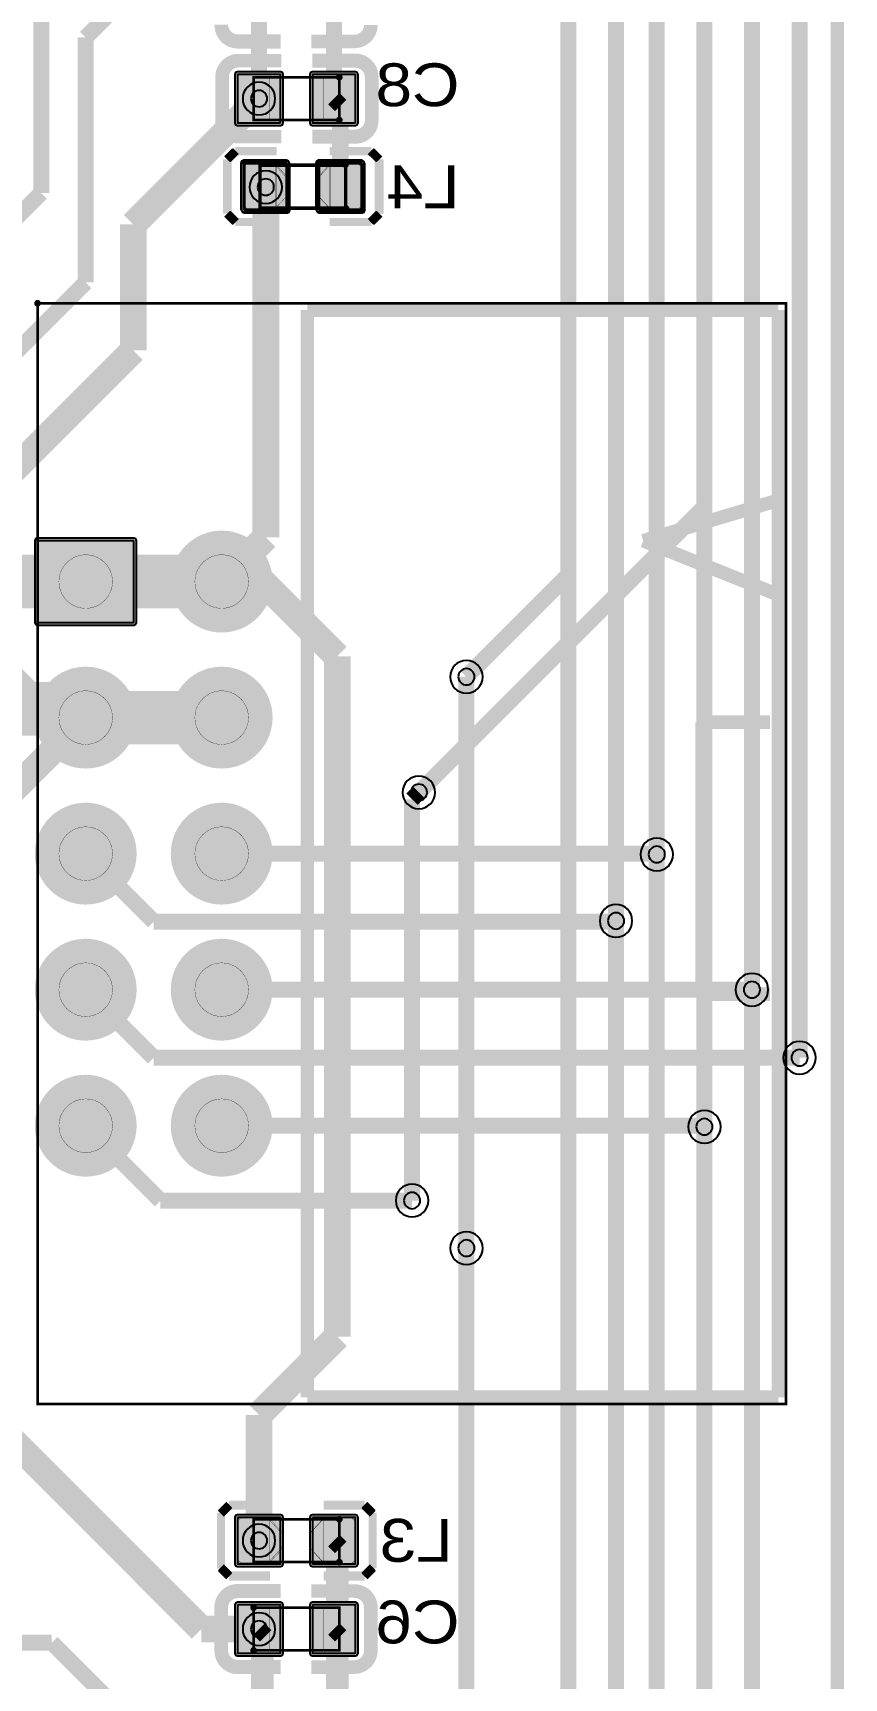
# Model space of a CAD drawing. Header units: millimetres. Extents: x -5.5 to 32.5, y -5.3 to 73.4.
# Drawn here: x 16.92 to 32.07, y 21.18 to 51.9 of the extents above; entities that cross this region are included whole.
import ezdxf
from ezdxf.enums import TextEntityAlignment as Align

# ---------------------------------------------------------------- set-up
doc = ezdxf.new("R2010")
doc.units = ezdxf.units.MM
for name, color, linetype, true_color in [('Board Outline Layer', 7, 'Continuous', 0xff00ff), ('Bottom Layer', 7, 'Continuous', 0x0000ff), ('Bottom Paste Mask Layer', 7, 'Continuous', 0x800000), ('Bottom Silkscreen Layer', 7, 'Continuous', 0x66cc33), ('Bottom Solder Mask Layer', 7, 'Continuous', 0xaa00ff), ('Component Marking Layer', 7, 'Continuous', 0x66ffcc), ('Component Shape Layer', 7, 'Continuous', 0x00cccc), ('Hole Layer', 7, 'Continuous', 0x222222), ('Multi-Layer', 7, 'Continuous', 0xc0c0c0), ('Pin Soldering Layer', 7, 'Continuous', 0xcc9999), ('Top Layer', 7, 'Continuous', 0xff0000), ('Top Paste Mask Layer', 7, 'Continuous', 0x808080), ('Top Silkscreen Layer', 7, 'Continuous', 0xffcc00), ('Top Solder Mask Layer', 7, 'Continuous', 0x800080)]:
    doc.layers.add(name, color=color, linetype=linetype, true_color=true_color)
doc.styles.get("Standard").update_dxf_attribs({"font": 'arial.ttf'})

msp = doc.modelspace()

# ---------------------------------------------------------------- hatches: boundary and pattern name
at = {"layer": 'Bottom Layer'}
for points in [[(21.544, 50.223), (21.544, 51.123), (20.744, 51.123), (20.744, 50.223)], [(22.944, 50.223), (22.944, 51.123), (22.144, 51.123), (22.144, 50.223)], [(20.871, 49.454), (20.871, 48.59), (21.671, 48.59), (21.671, 49.454)], [(22.271, 49.454), (22.271, 48.59), (23.071, 48.59), (23.071, 49.454)], [(18.807, 42.418), (17.007, 42.418), (17.007, 40.894), (18.807, 40.894)], [(19.547, 41.656, 1), (21.347, 41.656, 1)], [(17.007, 39.116, 1), (18.807, 39.116, 1)], [(19.547, 39.116, 1), (21.347, 39.116, 1)], [(17.007, 36.576, 1), (18.807, 36.576, 1)], [(19.547, 36.576, 1), (21.347, 36.576, 1)], [(17.007, 34.036, 1), (18.807, 34.036, 1)], [(19.547, 34.036, 1), (21.347, 34.036, 1)], [(17.007, 31.496, 1), (18.807, 31.496, 1)], [(19.547, 31.496, 1), (21.347, 31.496, 1)], [(20.744, 24.181), (20.744, 23.317), (21.544, 23.317), (21.544, 24.181)], [(22.144, 24.181), (22.144, 23.317), (22.944, 23.317), (22.944, 24.181)], [(20.744, 22.548), (20.744, 21.648), (21.544, 21.648), (21.544, 22.548)], [(22.144, 22.548), (22.144, 21.648), (22.944, 21.648), (22.944, 22.548)]]:
    msp.add_hatch(color=256, dxfattribs=at).paths.add_polyline_path(points)
at = {"layer": 'Bottom Paste Mask Layer'}
for points in [[(21.544, 50.223), (21.544, 51.123), (20.744, 51.123), (20.744, 50.223)], [(22.944, 50.223), (22.944, 51.123), (22.144, 51.123), (22.144, 50.223)], [(21.707, 49.176), (21.707, 48.9), (21.433, 48.606), (20.93, 48.606), (20.866, 48.67), (20.866, 49.406), (20.93, 49.47), (21.433, 49.47)], [(22.223, 49.165), (22.223, 48.889), (22.497, 48.595), (23, 48.595), (23.064, 48.659), (23.064, 49.395), (23, 49.459), (22.497, 49.459)], [(21.58, 23.903), (21.58, 23.627), (21.306, 23.333), (20.803, 23.333), (20.739, 23.397), (20.739, 24.133), (20.803, 24.197), (21.306, 24.197)], [(22.096, 23.892), (22.096, 23.616), (22.37, 23.322), (22.873, 23.322), (22.937, 23.386), (22.937, 24.122), (22.873, 24.186), (22.37, 24.186)], [(20.744, 22.548), (20.744, 21.648), (21.544, 21.648), (21.544, 22.548)], [(22.144, 22.548), (22.144, 21.648), (22.944, 21.648), (22.944, 22.548)]]:
    msp.add_hatch(color=256, dxfattribs=at).paths.add_polyline_path(points)
at = {"layer": 'Bottom Solder Mask Layer'}
for points in [[(21.595, 50.223), (21.595, 51.123), (21.58, 51.159), (21.544, 51.174), (20.744, 51.174), (20.708, 51.159), (20.693, 51.123), (20.693, 50.223), (20.708, 50.187), (20.744, 50.172), (21.544, 50.172), (21.58, 50.187)], [(22.995, 50.223), (22.995, 51.123), (22.98, 51.159), (22.944, 51.174), (22.144, 51.174), (22.108, 51.159), (22.093, 51.123), (22.093, 50.223), (22.108, 50.187), (22.144, 50.172), (22.944, 50.172), (22.98, 50.187)], [(20.82, 49.454), (20.82, 48.59), (20.835, 48.554), (20.871, 48.539), (21.671, 48.539), (21.707, 48.554), (21.722, 48.59), (21.722, 49.454), (21.707, 49.49), (21.671, 49.505), (20.871, 49.505), (20.835, 49.49)], [(22.22, 49.454), (22.22, 48.59), (22.235, 48.554), (22.271, 48.539), (23.071, 48.539), (23.107, 48.554), (23.122, 48.59), (23.122, 49.454), (23.107, 49.49), (23.071, 49.505), (22.271, 49.505), (22.235, 49.49)], [(20.693, 24.181), (20.693, 23.317), (20.708, 23.281), (20.744, 23.266), (21.544, 23.266), (21.58, 23.281), (21.595, 23.317), (21.595, 24.181), (21.58, 24.217), (21.544, 24.232), (20.744, 24.232), (20.708, 24.217)], [(22.093, 24.181), (22.093, 23.317), (22.108, 23.281), (22.144, 23.266), (22.944, 23.266), (22.98, 23.281), (22.995, 23.317), (22.995, 24.181), (22.98, 24.217), (22.944, 24.232), (22.144, 24.232), (22.108, 24.217)], [(20.693, 22.548), (20.693, 21.648), (20.708, 21.612), (20.744, 21.597), (21.544, 21.597), (21.58, 21.612), (21.595, 21.648), (21.595, 22.548), (21.58, 22.584), (21.544, 22.599), (20.744, 22.599), (20.708, 22.584)], [(22.093, 22.548), (22.093, 21.648), (22.108, 21.612), (22.144, 21.597), (22.944, 21.597), (22.98, 21.612), (22.995, 21.648), (22.995, 22.548), (22.98, 22.584), (22.944, 22.599), (22.144, 22.599), (22.108, 22.584)]]:
    msp.add_hatch(color=256, dxfattribs=at).paths.add_polyline_path(points)
at = {"layer": 'Component Marking Layer'}
for points in [[(22.584, 51.073, 1), (22.704, 51.073, 1)], [(22.584, 50.273, 1), (22.704, 50.273, 1)], [(22.698, 49.441, 1), (22.818, 49.441, 1)], [(22.711, 48.622, 1), (22.831, 48.622, 1)], [(16.947, 46.853, 1), (17.067, 46.853, 1)], [(22.584, 24.149, 1), (22.704, 24.149, 1)], [(22.584, 23.349, 1), (22.704, 23.349, 1)], [(20.984, 22.498, 1), (21.104, 22.498, 1)], [(20.984, 21.698, 1), (21.104, 21.698, 1)]]:
    msp.add_hatch(color=256, dxfattribs=at).paths.add_polyline_path(points)
at = {"layer": 'Hole Layer'}
for points in [[(17.307, 41.656, 1), (18.507, 41.656, 1)], [(19.847, 41.656, 1), (21.047, 41.656, 1)], [(17.307, 39.116, 1), (18.507, 39.116, 1)], [(19.847, 39.116, 1), (21.047, 39.116, 1)], [(17.307, 36.576, 1), (18.507, 36.576, 1)], [(19.847, 36.576, 1), (21.047, 36.576, 1)], [(17.307, 34.036, 1), (18.507, 34.036, 1)], [(19.847, 34.036, 1), (21.047, 34.036, 1)], [(17.307, 31.496, 1), (18.507, 31.496, 1)], [(19.847, 31.496, 1), (21.047, 31.496, 1)]]:
    msp.add_hatch(color=256, dxfattribs=at).paths.add_polyline_path(points)
at = {"layer": 'Multi-Layer'}
for points in [[(18.807, 42.418), (17.007, 42.418), (17.007, 40.894), (18.807, 40.894)], [(18.807, 42.418), (17.007, 42.418), (17.007, 40.894), (18.807, 40.894)], [(18.807, 42.418), (17.007, 42.418), (17.007, 40.894), (18.807, 40.894)], [(19.547, 41.656, 1), (21.347, 41.656, 1)], [(19.547, 41.656, 1), (21.347, 41.656, 1)], [(19.547, 41.656, 1), (21.347, 41.656, 1)], [(17.007, 39.116, 1), (18.807, 39.116, 1)], [(17.007, 39.116, 1), (18.807, 39.116, 1)], [(17.007, 39.116, 1), (18.807, 39.116, 1)], [(19.547, 39.116, 1), (21.347, 39.116, 1)], [(19.547, 39.116, 1), (21.347, 39.116, 1)], [(19.547, 39.116, 1), (21.347, 39.116, 1)], [(17.007, 36.576, 1), (18.807, 36.576, 1)], [(17.007, 36.576, 1), (18.807, 36.576, 1)], [(17.007, 36.576, 1), (18.807, 36.576, 1)], [(19.547, 36.576, 1), (21.347, 36.576, 1)], [(19.547, 36.576, 1), (21.347, 36.576, 1)], [(19.547, 36.576, 1), (21.347, 36.576, 1)], [(17.007, 34.036, 1), (18.807, 34.036, 1)], [(17.007, 34.036, 1), (18.807, 34.036, 1)], [(17.007, 34.036, 1), (18.807, 34.036, 1)], [(19.547, 34.036, 1), (21.347, 34.036, 1)], [(19.547, 34.036, 1), (21.347, 34.036, 1)], [(19.547, 34.036, 1), (21.347, 34.036, 1)], [(17.007, 31.496, 1), (18.807, 31.496, 1)], [(17.007, 31.496, 1), (18.807, 31.496, 1)], [(17.007, 31.496, 1), (18.807, 31.496, 1)], [(19.547, 31.496, 1), (21.347, 31.496, 1)], [(19.547, 31.496, 1), (21.347, 31.496, 1)], [(19.547, 31.496, 1), (21.347, 31.496, 1)]]:
    msp.add_hatch(color=256, dxfattribs=at).paths.add_polyline_path(points)
at = {"layer": 'Pin Soldering Layer'}
for points in [[(21.044, 51.073), (21.044, 50.273), (21.344, 50.273), (21.344, 51.073)], [(21.044, 50.273), (21.044, 51.073), (21.344, 51.073), (21.344, 50.273)], [(22.644, 51.073), (22.644, 50.273), (22.344, 50.273), (22.344, 51.073)], [(22.644, 50.273), (22.644, 51.073), (22.344, 51.073), (22.344, 50.273)], [(21.158, 49.441), (21.458, 49.441), (21.458, 48.641), (21.158, 48.641)], [(21.171, 48.622), (21.471, 48.622), (21.471, 49.422), (21.171, 49.422)], [(22.457, 49.441), (22.757, 49.441), (22.757, 48.641), (22.457, 48.641)], [(22.471, 48.622), (22.771, 48.622), (22.771, 49.422), (22.471, 49.422)], [(17.407, 41.656, 1), (18.407, 41.656, 1)], [(19.947, 41.656, 1), (20.947, 41.656, 1)], [(17.407, 39.116, 1), (18.407, 39.116, 1)], [(19.947, 39.116, 1), (20.947, 39.116, 1)], [(17.407, 36.576, 1), (18.407, 36.576, 1)], [(19.947, 36.576, 1), (20.947, 36.576, 1)], [(17.407, 34.036, 1), (18.407, 34.036, 1)], [(19.947, 34.036, 1), (20.947, 34.036, 1)], [(17.407, 31.496, 1), (18.407, 31.496, 1)], [(19.947, 31.496, 1), (20.947, 31.496, 1)], [(21.044, 24.149), (21.344, 24.149), (21.344, 23.349), (21.044, 23.349)], [(21.044, 23.349), (21.344, 23.349), (21.344, 24.149), (21.044, 24.149)], [(22.344, 24.149), (22.644, 24.149), (22.644, 23.349), (22.344, 23.349)], [(22.344, 23.349), (22.644, 23.349), (22.644, 24.149), (22.344, 24.149)], [(21.044, 21.698), (21.044, 22.498), (21.344, 22.498), (21.344, 21.698)], [(21.044, 22.498), (21.044, 21.698), (21.344, 21.698), (21.344, 22.498)], [(22.644, 21.698), (22.644, 22.498), (22.344, 22.498), (22.344, 21.698)], [(22.644, 22.498), (22.644, 21.698), (22.344, 21.698), (22.344, 22.498)]]:
    msp.add_hatch(color=256, dxfattribs=at).paths.add_polyline_path(points)
at = {"layer": 'Top Layer'}
for points in [[(21.544, 50.223), (21.544, 51.123), (20.744, 51.123), (20.744, 50.223)], [(22.944, 50.223), (22.944, 51.123), (22.144, 51.123), (22.144, 50.223)], [(20.858, 49.473), (20.858, 48.609), (21.658, 48.609), (21.658, 49.473)], [(22.257, 49.473), (22.257, 48.609), (23.057, 48.609), (23.057, 49.473)], [(18.807, 42.418), (17.007, 42.418), (17.007, 40.894), (18.807, 40.894)], [(19.547, 41.656, 1), (21.347, 41.656, 1)], [(17.007, 39.116, 1), (18.807, 39.116, 1)], [(19.547, 39.116, 1), (21.347, 39.116, 1)], [(17.007, 36.576, 1), (18.807, 36.576, 1)], [(19.547, 36.576, 1), (21.347, 36.576, 1)], [(17.007, 34.036, 1), (18.807, 34.036, 1)], [(19.547, 34.036, 1), (21.347, 34.036, 1)], [(17.007, 31.496, 1), (18.807, 31.496, 1)], [(19.547, 31.496, 1), (21.347, 31.496, 1)], [(20.744, 24.181), (20.744, 23.317), (21.544, 23.317), (21.544, 24.181)], [(22.144, 24.181), (22.144, 23.317), (22.944, 23.317), (22.944, 24.181)], [(20.744, 22.548), (20.744, 21.648), (21.544, 21.648), (21.544, 22.548)], [(22.144, 22.548), (22.144, 21.648), (22.944, 21.648), (22.944, 22.548)]]:
    msp.add_hatch(color=256, dxfattribs=at).paths.add_polyline_path(points)
at = {"layer": 'Top Paste Mask Layer'}
for points in [[(21.544, 50.223), (21.544, 51.123), (20.744, 51.123), (20.744, 50.223)], [(22.944, 50.223), (22.944, 51.123), (22.144, 51.123), (22.144, 50.223)], [(22.209, 48.898), (22.209, 49.174), (22.483, 49.468), (22.987, 49.468), (23.051, 49.404), (23.051, 48.668), (22.987, 48.604), (22.483, 48.604)], [(21.694, 48.886), (21.694, 49.163), (21.419, 49.457), (20.916, 49.457), (20.852, 49.393), (20.852, 48.657), (20.916, 48.593), (21.419, 48.593)], [(18.807, 42.418), (17.007, 42.418), (17.007, 40.894), (18.807, 40.894)], [(19.547, 41.656, 1), (21.347, 41.656, 1)], [(17.007, 39.116, 1), (18.807, 39.116, 1)], [(19.547, 39.116, 1), (21.347, 39.116, 1)], [(17.007, 36.576, 1), (18.807, 36.576, 1)], [(19.547, 36.576, 1), (21.347, 36.576, 1)], [(17.007, 34.036, 1), (18.807, 34.036, 1)], [(19.547, 34.036, 1), (21.347, 34.036, 1)], [(17.007, 31.496, 1), (18.807, 31.496, 1)], [(19.547, 31.496, 1), (21.347, 31.496, 1)], [(21.58, 23.595), (21.58, 23.871), (21.306, 24.165), (20.803, 24.165), (20.739, 24.101), (20.739, 23.365), (20.803, 23.301), (21.306, 23.301)], [(22.096, 23.606), (22.096, 23.883), (22.37, 24.176), (22.873, 24.176), (22.937, 24.112), (22.937, 23.376), (22.873, 23.312), (22.37, 23.312)], [(20.744, 22.548), (20.744, 21.648), (21.544, 21.648), (21.544, 22.548)], [(22.144, 22.548), (22.144, 21.648), (22.944, 21.648), (22.944, 22.548)]]:
    msp.add_hatch(color=256, dxfattribs=at).paths.add_polyline_path(points)
at = {"layer": 'Top Solder Mask Layer'}
for points in [[(21.595, 50.223), (21.595, 51.123), (21.58, 51.159), (21.544, 51.174), (20.744, 51.174), (20.708, 51.159), (20.693, 51.123), (20.693, 50.223), (20.708, 50.187), (20.744, 50.172), (21.544, 50.172), (21.58, 50.187)], [(22.995, 50.223), (22.995, 51.123), (22.98, 51.159), (22.944, 51.174), (22.144, 51.174), (22.108, 51.159), (22.093, 51.123), (22.093, 50.223), (22.108, 50.187), (22.144, 50.172), (22.944, 50.172), (22.98, 50.187)], [(20.807, 49.473), (20.807, 48.609), (20.822, 48.573), (20.858, 48.558), (21.658, 48.558), (21.694, 48.573), (21.708, 48.609), (21.708, 49.473), (21.694, 49.509), (21.658, 49.523), (20.858, 49.523), (20.822, 49.509)], [(22.207, 49.473), (22.207, 48.609), (22.222, 48.573), (22.257, 48.558), (23.057, 48.558), (23.093, 48.573), (23.108, 48.609), (23.108, 49.473), (23.093, 49.509), (23.057, 49.523), (22.257, 49.523), (22.222, 49.509)], [(18.807, 42.469), (17.007, 42.469), (16.971, 42.454), (16.956, 42.418), (16.956, 40.894), (16.971, 40.858), (17.007, 40.843), (18.807, 40.843), (18.843, 40.858), (18.858, 40.894), (18.858, 42.418), (18.843, 42.454)], [(19.496, 41.656, 1), (21.398, 41.656, 1)], [(16.956, 39.116, 1), (18.858, 39.116, 1)], [(19.496, 39.116, 1), (21.398, 39.116, 1)], [(16.956, 36.576, 1), (18.858, 36.576, 1)], [(19.496, 36.576, 1), (21.398, 36.576, 1)], [(16.956, 34.036, 1), (18.858, 34.036, 1)], [(19.496, 34.036, 1), (21.398, 34.036, 1)], [(16.956, 31.496, 1), (18.858, 31.496, 1)], [(19.496, 31.496, 1), (21.398, 31.496, 1)], [(20.693, 24.181), (20.693, 23.317), (20.708, 23.281), (20.744, 23.266), (21.544, 23.266), (21.58, 23.281), (21.595, 23.317), (21.595, 24.181), (21.58, 24.217), (21.544, 24.232), (20.744, 24.232), (20.708, 24.217)], [(22.093, 24.181), (22.093, 23.317), (22.108, 23.281), (22.144, 23.266), (22.944, 23.266), (22.98, 23.281), (22.995, 23.317), (22.995, 24.181), (22.98, 24.217), (22.944, 24.232), (22.144, 24.232), (22.108, 24.217)], [(20.693, 22.548), (20.693, 21.648), (20.708, 21.612), (20.744, 21.597), (21.544, 21.597), (21.58, 21.612), (21.595, 21.648), (21.595, 22.548), (21.58, 22.584), (21.544, 22.599), (20.744, 22.599), (20.708, 22.584)], [(22.093, 22.548), (22.093, 21.648), (22.108, 21.612), (22.144, 21.597), (22.944, 21.597), (22.98, 21.612), (22.995, 21.648), (22.995, 22.548), (22.98, 22.584), (22.944, 22.599), (22.144, 22.599), (22.108, 22.584)]]:
    msp.add_hatch(color=256, dxfattribs=at).paths.add_polyline_path(points)

# ---------------------------------------------------------------- linework, layer by layer
at = {"layer": 'Board Outline Layer', "const_width": 0.254}
msp.add_lwpolyline([(5.15, 72.955), (26.74, 72.955), (31.947, 67.748), (31.947, 5.01), (26.994, 0.057), (5.023, 0.057), (-0.057, 5.137), (-0.057, 67.748)], close=True, dxfattribs=at)
at = {"layer": 'Bottom Layer'}
for points, const_width in [([(29.464, 43.053), (29.464, 60.31)], 0.3), ([(26.924, 41.783), (26.924, 56.5)], 0.3), ([(22.352, 56.261), (17.907, 51.816)], 0.3), ([(17.076, 52.832), (17.076, 48.911)], 0.3), ([(21.144, 52.451), (21.144, 50.673)], 0.3), ([(22.544, 52.451), (22.544, 50.673)], 0.3), ([(17.907, 51.816), (17.907, 47.242)], 0.3), ([(22.544, 50.673), (22.671, 50.546)], 0.3), ([(22.671, 50.546), (22.671, 49.022)], 0.3), ([(17.076, 48.911), (12.446, 44.281)], 0.3), ([(17.907, 47.242), (12.446, 41.781)], 0.3), ([(24.13, 37.719), (29.464, 43.053)], 0.3), ([(17.907, 41.656), (16.002, 41.656)], 1), ([(17.907, 41.656), (20.447, 41.656)], 1), ([(25.019, 39.878), (26.924, 41.783)], 0.3), ([(12.446, 39.281), (17.742, 39.281)], 1), ([(17.742, 39.281), (17.907, 39.116)], 1), ([(17.907, 39.116), (20.447, 39.116)], 1), ([(17.907, 36.576), (19.177, 35.306)], 0.3), ([(20.447, 36.576), (28.575, 36.576)], 0.3), ([(19.177, 35.306), (27.813, 35.306)], 0.3), ([(19.177, 32.766), (17.907, 34.036)], 0.3), ([(20.447, 34.036), (30.353, 34.036)], 0.3), ([(31.242, 32.766), (19.177, 32.766)], 0.3), ([(19.304, 30.099), (17.907, 31.496)], 0.3), ([(20.447, 31.496), (29.464, 31.496)], 0.3), ([(24.003, 30.099), (19.304, 30.099)], 0.3), ([(25.019, 29.21), (25.019, 18.346)], 0.3), ([(22.544, 23.749), (22.671, 23.622)], 0.3), ([(22.671, 23.622), (22.671, 21.971)], 0.3), ([(21.144, 22.098), (21.271, 21.971)], 0.3), ([(21.271, 21.971), (21.271, 20.32)], 0.3), ([(22.544, 22.098), (22.671, 21.971)], 0.3), ([(22.671, 21.971), (22.671, 20.32)], 0.3)]:
    msp.add_lwpolyline(points, dxfattribs=dict(at, const_width=const_width))
for points in [[(21.544, 50.223), (21.544, 51.123), (20.744, 51.123), (20.744, 50.223)], [(22.944, 50.223), (22.944, 51.123), (22.144, 51.123), (22.144, 50.223)], [(20.871, 49.454), (20.871, 48.59), (21.671, 48.59), (21.671, 49.454)], [(22.271, 49.454), (22.271, 48.59), (23.071, 48.59), (23.071, 49.454)], [(18.807, 42.418), (17.007, 42.418), (17.007, 40.894), (18.807, 40.894)], [(20.744, 24.181), (20.744, 23.317), (21.544, 23.317), (21.544, 24.181)], [(22.144, 24.181), (22.144, 23.317), (22.944, 23.317), (22.944, 24.181)], [(20.744, 22.548), (20.744, 21.648), (21.544, 21.648), (21.544, 22.548)], [(22.144, 22.548), (22.144, 21.648), (22.944, 21.648), (22.944, 22.548)]]:
    msp.add_lwpolyline(points, close=True, dxfattribs=at)
at = {"layer": 'Bottom Paste Mask Layer'}
for points in [[(21.544, 50.223), (21.544, 51.123), (20.744, 51.123), (20.744, 50.223)], [(22.944, 50.223), (22.944, 51.123), (22.144, 51.123), (22.144, 50.223)], [(20.744, 22.548), (20.744, 21.648), (21.544, 21.648), (21.544, 22.548)], [(22.144, 22.548), (22.144, 21.648), (22.944, 21.648), (22.944, 22.548)]]:
    msp.add_lwpolyline(points, close=True, dxfattribs=at)
at = {"layer": 'Bottom Paste Mask Layer', "const_width": 0.00508}
for points in [[(21.707, 49.176), (21.707, 48.9), (21.433, 48.606), (20.93, 48.606), (20.866, 48.67), (20.866, 49.406), (20.93, 49.47), (21.433, 49.47)], [(21.707, 49.176), (21.707, 48.9), (21.433, 48.606), (20.93, 48.606), (20.866, 48.67), (20.866, 49.406), (20.93, 49.47), (21.433, 49.47)], [(22.223, 49.165), (22.223, 48.889), (22.497, 48.595), (23, 48.595), (23.064, 48.659), (23.064, 49.395), (23, 49.459), (22.497, 49.459)], [(22.223, 49.165), (22.223, 48.889), (22.497, 48.595), (23, 48.595), (23.064, 48.659), (23.064, 49.395), (23, 49.459), (22.497, 49.459)], [(21.58, 23.903), (21.58, 23.627), (21.306, 23.333), (20.803, 23.333), (20.739, 23.397), (20.739, 24.133), (20.803, 24.197), (21.306, 24.197)], [(21.58, 23.903), (21.58, 23.627), (21.306, 23.333), (20.803, 23.333), (20.739, 23.397), (20.739, 24.133), (20.803, 24.197), (21.306, 24.197)], [(22.096, 23.892), (22.096, 23.616), (22.37, 23.322), (22.873, 23.322), (22.937, 23.386), (22.937, 24.122), (22.873, 24.186), (22.37, 24.186)], [(22.096, 23.892), (22.096, 23.616), (22.37, 23.322), (22.873, 23.322), (22.937, 23.386), (22.937, 24.122), (22.873, 24.186), (22.37, 24.186)]]:
    msp.add_lwpolyline(points, close=True, dxfattribs=at)
at = {"layer": 'Bottom Silkscreen Layer', "const_width": 0.254}
for points in [[(20.439, 52.045, 0.414214), (20.748, 51.736)], [(20.439, 52.045, 0.414214), (20.748, 51.736)], [(22.924, 51.741, 0.414239), (23.234, 52.051)], [(22.924, 51.741, 0.414239), (23.234, 52.051)], [(20.764, 51.383, 0.414239), (20.454, 51.073)], [(20.764, 51.383, 0.414239), (20.454, 51.073)], [(23.25, 51.079, 0.414214), (22.94, 51.389)], [(23.25, 51.079, 0.414214), (22.94, 51.389)], [(20.454, 50.273, 0.414214), (20.764, 49.963)], [(20.454, 50.273, 0.414214), (20.764, 49.963)], [(22.94, 49.969, 0.414239), (23.25, 50.279)], [(22.94, 49.969, 0.414239), (23.25, 50.279)], [(20.748, 22.802, 0.414239), (20.439, 22.492)], [(20.748, 22.802, 0.414239), (20.439, 22.492)], [(23.234, 22.498, 0.414214), (22.924, 22.808)], [(23.234, 22.498, 0.414214), (22.924, 22.808)], [(20.439, 21.692, 0.414214), (20.748, 21.383)], [(20.439, 21.692, 0.414214), (20.748, 21.383)], [(22.924, 21.388, 0.414239), (23.234, 21.698)], [(22.924, 21.388, 0.414239), (23.234, 21.698)]]:
    msp.add_lwpolyline(points, format="xyb", dxfattribs=at)
at = {"layer": 'Bottom Silkscreen Layer'}
for points, const_width in [([(21.548, 51.736), (20.748, 51.736)], 0.254), ([(21.548, 51.736), (20.748, 51.736)], 0.254), ([(22.124, 51.741), (22.924, 51.741)], 0.254), ([(22.124, 51.741), (22.924, 51.741)], 0.254), ([(21.564, 51.383), (20.764, 51.383)], 0.254), ([(21.564, 51.383), (20.764, 51.383)], 0.254), ([(22.14, 51.389), (22.94, 51.389)], 0.254), ([(22.14, 51.389), (22.94, 51.389)], 0.254), ([(20.454, 51.073), (20.454, 50.273)], 0.254), ([(20.454, 51.073), (20.454, 50.273)], 0.254), ([(23.25, 51.079), (23.25, 50.279)], 0.254), ([(23.25, 51.079), (23.25, 50.279)], 0.254), ([(21.564, 49.963), (20.764, 49.963)], 0.254), ([(21.564, 49.963), (20.764, 49.963)], 0.254), ([(22.14, 49.969), (22.94, 49.969)], 0.254), ([(22.14, 49.969), (22.94, 49.969)], 0.254), ([(20.713, 49.692), (20.56, 49.54)], 0.152), ([(20.713, 49.692), (20.56, 49.54)], 0.152), ([(20.713, 49.692), (21.475, 49.692)], 0.152), ([(20.713, 49.692), (21.475, 49.692)], 0.152), ([(23.243, 49.692), (22.481, 49.692)], 0.152), ([(23.243, 49.692), (22.481, 49.692)], 0.152), ([(23.395, 49.54), (23.243, 49.692)], 0.152), ([(23.395, 49.54), (23.243, 49.692)], 0.152), ([(20.56, 49.54), (20.56, 48.523)], 0.152), ([(20.56, 49.54), (20.56, 48.523)], 0.152), ([(23.395, 48.523), (23.395, 49.54)], 0.152), ([(23.395, 48.523), (23.395, 49.54)], 0.152), ([(20.56, 48.523), (20.713, 48.371)], 0.152), ([(20.56, 48.523), (20.713, 48.371)], 0.152), ([(23.243, 48.371), (23.395, 48.523)], 0.152), ([(23.243, 48.371), (23.395, 48.523)], 0.152), ([(20.713, 48.371), (21.475, 48.371)], 0.152), ([(20.713, 48.371), (21.475, 48.371)], 0.152), ([(23.243, 48.371), (22.481, 48.371)], 0.152), ([(23.243, 48.371), (22.481, 48.371)], 0.152), ([(20.586, 24.419), (20.433, 24.266)], 0.152), ([(20.586, 24.419), (20.433, 24.266)], 0.152), ([(20.433, 24.266), (20.433, 23.25)], 0.152), ([(20.433, 24.266), (20.433, 23.25)], 0.152), ([(20.586, 24.419), (21.348, 24.419)], 0.152), ([(20.586, 24.419), (21.348, 24.419)], 0.152), ([(23.116, 24.419), (22.354, 24.419)], 0.152), ([(23.116, 24.419), (22.354, 24.419)], 0.152), ([(23.268, 24.266), (23.116, 24.419)], 0.152), ([(23.268, 24.266), (23.116, 24.419)], 0.152), ([(23.268, 23.25), (23.268, 24.266)], 0.152), ([(23.268, 23.25), (23.268, 24.266)], 0.152), ([(20.433, 23.25), (20.586, 23.098)], 0.152), ([(20.433, 23.25), (20.586, 23.098)], 0.152), ([(20.586, 23.098), (21.348, 23.098)], 0.152), ([(20.586, 23.098), (21.348, 23.098)], 0.152), ([(23.116, 23.098), (22.354, 23.098)], 0.152), ([(23.116, 23.098), (22.354, 23.098)], 0.152), ([(23.116, 23.098), (23.268, 23.25)], 0.152), ([(23.116, 23.098), (23.268, 23.25)], 0.152), ([(21.548, 22.802), (20.748, 22.802)], 0.254), ([(21.548, 22.802), (20.748, 22.802)], 0.254), ([(22.124, 22.808), (22.924, 22.808)], 0.254), ([(22.124, 22.808), (22.924, 22.808)], 0.254), ([(20.439, 21.692), (20.439, 22.492)], 0.254), ([(20.439, 21.692), (20.439, 22.492)], 0.254), ([(23.234, 21.698), (23.234, 22.498)], 0.254), ([(23.234, 21.698), (23.234, 22.498)], 0.254), ([(21.548, 21.383), (20.748, 21.383)], 0.254), ([(21.548, 21.383), (20.748, 21.383)], 0.254), ([(22.124, 21.388), (22.924, 21.388)], 0.254), ([(22.124, 21.388), (22.924, 21.388)], 0.254)]:
    msp.add_lwpolyline(points, dxfattribs=dict(at, const_width=const_width))
at = {"layer": 'Bottom Solder Mask Layer'}
for points in [[(21.595, 50.223), (21.595, 51.123), (21.58, 51.159), (21.544, 51.174), (20.744, 51.174), (20.708, 51.159), (20.693, 51.123), (20.693, 50.223), (20.708, 50.187), (20.744, 50.172), (21.544, 50.172), (21.58, 50.187)], [(22.995, 50.223), (22.995, 51.123), (22.98, 51.159), (22.944, 51.174), (22.144, 51.174), (22.108, 51.159), (22.093, 51.123), (22.093, 50.223), (22.108, 50.187), (22.144, 50.172), (22.944, 50.172), (22.98, 50.187)], [(20.82, 49.454), (20.82, 48.59), (20.835, 48.554), (20.871, 48.539), (21.671, 48.539), (21.707, 48.554), (21.722, 48.59), (21.722, 49.454), (21.707, 49.49), (21.671, 49.505), (20.871, 49.505), (20.835, 49.49)], [(22.22, 49.454), (22.22, 48.59), (22.235, 48.554), (22.271, 48.539), (23.071, 48.539), (23.107, 48.554), (23.122, 48.59), (23.122, 49.454), (23.107, 49.49), (23.071, 49.505), (22.271, 49.505), (22.235, 49.49)], [(20.693, 24.181), (20.693, 23.317), (20.708, 23.281), (20.744, 23.266), (21.544, 23.266), (21.58, 23.281), (21.595, 23.317), (21.595, 24.181), (21.58, 24.217), (21.544, 24.232), (20.744, 24.232), (20.708, 24.217)], [(22.093, 24.181), (22.093, 23.317), (22.108, 23.281), (22.144, 23.266), (22.944, 23.266), (22.98, 23.281), (22.995, 23.317), (22.995, 24.181), (22.98, 24.217), (22.944, 24.232), (22.144, 24.232), (22.108, 24.217)], [(20.693, 22.548), (20.693, 21.648), (20.708, 21.612), (20.744, 21.597), (21.544, 21.597), (21.58, 21.612), (21.595, 21.648), (21.595, 22.548), (21.58, 22.584), (21.544, 22.599), (20.744, 22.599), (20.708, 22.584)], [(22.093, 22.548), (22.093, 21.648), (22.108, 21.612), (22.144, 21.597), (22.944, 21.597), (22.98, 21.612), (22.995, 21.648), (22.995, 22.548), (22.98, 22.584), (22.944, 22.599), (22.144, 22.599), (22.108, 22.584)]]:
    msp.add_lwpolyline(points, close=True, dxfattribs=at)
at = {"layer": 'Component Marking Layer', "const_width": 0.00508}
for points in [[(22.584, 51.073, 1), (22.704, 51.073, 1)], [(22.584, 50.273, 1), (22.704, 50.273, 1)], [(22.698, 49.441, 1), (22.818, 49.441, 1)], [(22.711, 48.622, 1), (22.831, 48.622, 1)], [(16.947, 46.853, 1), (17.067, 46.853, 1)], [(22.584, 24.149, 1), (22.704, 24.149, 1)], [(22.584, 23.349, 1), (22.704, 23.349, 1)], [(20.984, 22.498, 1), (21.104, 22.498, 1)], [(20.984, 21.698, 1), (21.104, 21.698, 1)]]:
    msp.add_lwpolyline(points, format="xyb", close=True, dxfattribs=at)
at = {"layer": 'Component Shape Layer', "const_width": 0.0508}
for points in [[(22.644, 51.073), (22.644, 50.273), (21.044, 50.273), (21.044, 51.073)], [(22.644, 50.273), (22.644, 51.073), (21.044, 51.073), (21.044, 50.273)], [(22.644, 51.073), (22.644, 50.273), (21.044, 50.273), (21.044, 51.073)], [(22.644, 50.273), (22.644, 51.073), (21.044, 51.073), (21.044, 50.273)], [(21.158, 49.44), (22.758, 49.44), (22.758, 48.64), (21.158, 48.64)], [(21.158, 49.44), (22.758, 49.44), (22.758, 48.64), (21.158, 48.64)], [(21.171, 48.622), (22.771, 48.622), (22.771, 49.422), (21.171, 49.422)], [(21.171, 48.622), (22.771, 48.622), (22.771, 49.422), (21.171, 49.422)], [(30.988, 46.853), (30.988, 26.299), (17.007, 26.299), (17.007, 46.853)], [(30.988, 46.853), (30.988, 26.299), (17.007, 26.299), (17.007, 46.853)], [(21.044, 23.349), (22.644, 23.349), (22.644, 24.149), (21.044, 24.149)], [(21.044, 23.349), (22.644, 23.349), (22.644, 24.149), (21.044, 24.149)], [(21.044, 24.149), (22.644, 24.149), (22.644, 23.349), (21.044, 23.349)], [(21.044, 24.149), (22.644, 24.149), (22.644, 23.349), (21.044, 23.349)], [(21.044, 21.698), (21.044, 22.498), (22.644, 22.498), (22.644, 21.698)], [(21.044, 22.498), (21.044, 21.698), (22.644, 21.698), (22.644, 22.498)], [(21.044, 21.698), (21.044, 22.498), (22.644, 22.498), (22.644, 21.698)], [(21.044, 22.498), (21.044, 21.698), (22.644, 21.698), (22.644, 22.498)]]:
    msp.add_lwpolyline(points, close=True, dxfattribs=at)
at = {"layer": 'Hole Layer'}
for points in [[(20.992, 50.673, 1), (21.297, 50.673), (21.297, 50.673, 1), (20.992, 50.673)], [(21.119, 49.022, 1), (21.424, 49.022), (21.424, 49.022, 1), (21.119, 49.022)], [(24.867, 39.878, 1), (25.172, 39.878), (25.172, 39.878, 1), (24.867, 39.878)], [(23.978, 37.719, 1), (24.283, 37.719), (24.283, 37.719, 1), (23.978, 37.719)], [(23.851, 30.099, 1), (24.156, 30.099), (24.156, 30.099, 1), (23.851, 30.099)], [(24.867, 29.21, 1), (25.172, 29.21), (25.172, 29.21, 1), (24.867, 29.21)], [(20.992, 23.749, 1), (21.297, 23.749), (21.297, 23.749, 1), (20.992, 23.749)], [(20.992, 22.098, 1), (21.297, 22.098), (21.297, 22.098, 1), (20.992, 22.098)]]:
    msp.add_lwpolyline(points, format="xyb", dxfattribs=at)
for points in [[(28.423, 36.561, 1), (28.728, 36.561, 1)], [(27.661, 35.321, 1), (27.966, 35.321, 1)], [(30.201, 34.036, 1), (30.506, 34.036, 1)], [(31.09, 32.766, 1), (31.395, 32.766, 1)], [(29.312, 31.476, 1), (29.617, 31.476, 1)]]:
    msp.add_lwpolyline(points, format="xyb", close=True, dxfattribs=at)
at = {"layer": 'Multi-Layer'}
for points in [[(20.839, 50.673, 1), (21.449, 50.673), (21.449, 50.673, 1), (20.839, 50.673)], [(20.966, 49.022, 1), (21.576, 49.022), (21.576, 49.022, 1), (20.966, 49.022)], [(24.714, 39.878, 1), (25.324, 39.878), (25.324, 39.878, 1), (24.714, 39.878)], [(23.825, 37.719, 1), (24.435, 37.719), (24.435, 37.719, 1), (23.825, 37.719)], [(28.27, 36.561, 1), (28.88, 36.561), (28.88, 36.561, 1), (28.27, 36.561)], [(27.508, 35.321, 1), (28.118, 35.321), (28.118, 35.321, 1), (27.508, 35.321)], [(30.048, 34.036, 1), (30.658, 34.036), (30.658, 34.036, 1), (30.048, 34.036)], [(30.937, 32.766, 1), (31.547, 32.766), (31.547, 32.766, 1), (30.937, 32.766)], [(29.159, 31.476, 1), (29.769, 31.476), (29.769, 31.476, 1), (29.159, 31.476)], [(23.698, 30.099, 1), (24.308, 30.099), (24.308, 30.099, 1), (23.698, 30.099)], [(24.714, 29.21, 1), (25.324, 29.21), (25.324, 29.21, 1), (24.714, 29.21)], [(20.839, 23.749, 1), (21.449, 23.749), (21.449, 23.749, 1), (20.839, 23.749)], [(20.839, 22.098, 1), (21.449, 22.098), (21.449, 22.098, 1), (20.839, 22.098)]]:
    msp.add_lwpolyline(points, format="xyb", dxfattribs=at)
msp.add_lwpolyline([(18.807, 42.418), (17.007, 42.418), (17.007, 40.894), (18.807, 40.894)], close=True, dxfattribs=at)
msp.add_lwpolyline([(18.807, 42.418), (17.007, 42.418), (17.007, 40.894), (18.807, 40.894)], close=True, dxfattribs=at)
msp.add_lwpolyline([(18.807, 42.418), (17.007, 42.418), (17.007, 40.894), (18.807, 40.894)], close=True, dxfattribs=at)
at = {"layer": 'Pin Soldering Layer', "const_width": 0.00508}
for points in [[(21.044, 51.073), (21.044, 50.273), (21.344, 50.273), (21.344, 51.073)], [(21.044, 50.273), (21.044, 51.073), (21.344, 51.073), (21.344, 50.273)], [(21.044, 51.073), (21.044, 50.273), (21.344, 50.273), (21.344, 51.073)], [(21.044, 50.273), (21.044, 51.073), (21.344, 51.073), (21.344, 50.273)], [(22.644, 51.073), (22.644, 50.273), (22.344, 50.273), (22.344, 51.073)], [(22.644, 50.273), (22.644, 51.073), (22.344, 51.073), (22.344, 50.273)], [(22.644, 51.073), (22.644, 50.273), (22.344, 50.273), (22.344, 51.073)], [(22.644, 50.273), (22.644, 51.073), (22.344, 51.073), (22.344, 50.273)], [(21.158, 49.441), (21.458, 49.441), (21.458, 48.641), (21.158, 48.641)], [(21.158, 49.441), (21.458, 49.441), (21.458, 48.641), (21.158, 48.641)], [(21.171, 48.622), (21.471, 48.622), (21.471, 49.422), (21.171, 49.422)], [(21.171, 48.622), (21.471, 48.622), (21.471, 49.422), (21.171, 49.422)], [(22.457, 49.441), (22.757, 49.441), (22.757, 48.641), (22.457, 48.641)], [(22.457, 49.441), (22.757, 49.441), (22.757, 48.641), (22.457, 48.641)], [(22.471, 48.622), (22.771, 48.622), (22.771, 49.422), (22.471, 49.422)], [(22.471, 48.622), (22.771, 48.622), (22.771, 49.422), (22.471, 49.422)], [(21.044, 24.149), (21.344, 24.149), (21.344, 23.349), (21.044, 23.349)], [(21.044, 23.349), (21.344, 23.349), (21.344, 24.149), (21.044, 24.149)], [(21.044, 24.149), (21.344, 24.149), (21.344, 23.349), (21.044, 23.349)], [(21.044, 23.349), (21.344, 23.349), (21.344, 24.149), (21.044, 24.149)], [(22.344, 24.149), (22.644, 24.149), (22.644, 23.349), (22.344, 23.349)], [(22.344, 23.349), (22.644, 23.349), (22.644, 24.149), (22.344, 24.149)], [(22.344, 24.149), (22.644, 24.149), (22.644, 23.349), (22.344, 23.349)], [(22.344, 23.349), (22.644, 23.349), (22.644, 24.149), (22.344, 24.149)], [(21.044, 21.698), (21.044, 22.498), (21.344, 22.498), (21.344, 21.698)], [(21.044, 22.498), (21.044, 21.698), (21.344, 21.698), (21.344, 22.498)], [(21.044, 21.698), (21.044, 22.498), (21.344, 22.498), (21.344, 21.698)], [(21.044, 22.498), (21.044, 21.698), (21.344, 21.698), (21.344, 22.498)], [(22.644, 21.698), (22.644, 22.498), (22.344, 22.498), (22.344, 21.698)], [(22.644, 22.498), (22.644, 21.698), (22.344, 21.698), (22.344, 22.498)], [(22.644, 21.698), (22.644, 22.498), (22.344, 22.498), (22.344, 21.698)], [(22.644, 22.498), (22.644, 21.698), (22.344, 21.698), (22.344, 22.498)]]:
    msp.add_lwpolyline(points, close=True, dxfattribs=at)
for points in [[(17.407, 41.656, 1), (18.407, 41.656, 1)], [(19.947, 41.656, 1), (20.947, 41.656, 1)], [(17.407, 39.116, 1), (18.407, 39.116, 1)], [(19.947, 39.116, 1), (20.947, 39.116, 1)], [(17.407, 36.576, 1), (18.407, 36.576, 1)], [(19.947, 36.576, 1), (20.947, 36.576, 1)], [(17.407, 34.036, 1), (18.407, 34.036, 1)], [(19.947, 34.036, 1), (20.947, 34.036, 1)], [(17.407, 31.496, 1), (18.407, 31.496, 1)], [(19.947, 31.496, 1), (20.947, 31.496, 1)]]:
    msp.add_lwpolyline(points, format="xyb", close=True, dxfattribs=at)
at = {"layer": 'Top Layer'}
for points, const_width in [([(30.353, 34.036), (30.353, 55.88)], 0.3), ([(31.242, 32.766), (31.242, 55.992)], 0.3), ([(29.464, 31.476), (29.464, 55.245)], 0.3), ([(28.575, 36.561), (28.575, 54.849)], 0.3), ([(27.813, 35.321), (27.813, 54.341)], 0.3), ([(26.924, 53.467), (26.924, 16.256)], 0.3), ([(21.144, 52.451), (21.144, 50.673)], 0.3), ([(22.544, 52.451), (22.544, 50.673)], 0.3), ([(21.144, 50.673), (18.796, 48.325)], 0.5), ([(22.544, 50.673), (22.657, 50.56)], 0.3), ([(22.657, 50.56), (22.657, 49.041)], 0.3), ([(21.271, 49.022), (21.271, 42.48)], 0.5), ([(18.796, 48.325), (18.796, 45.974)], 0.5), ([(18.796, 45.974), (15.621, 42.799)], 0.5), ([(21.271, 42.48), (20.447, 41.656)], 0.5), ([(20.447, 41.656), (21.209, 41.656)], 0.5), ([(21.209, 41.656), (22.606, 40.259)], 0.5), ([(15.621, 40.767), (17.272, 39.116)], 0.5), ([(22.606, 40.259), (22.606, 27.559)], 0.5), ([(25.019, 29.21), (25.019, 39.878)], 0.3), ([(17.907, 39.116), (15.621, 36.83)], 0.5), ([(17.272, 39.116), (17.907, 39.116)], 0.5), ([(24.003, 37.592), (24.13, 37.719)], 0.3), ([(24.003, 30.099), (24.003, 37.592)], 0.3), ([(28.575, 15.509), (28.575, 36.561)], 0.3), ([(27.813, 16.764), (27.813, 35.321)], 0.3), ([(30.353, 13.97), (30.353, 34.036)], 0.3), ([(29.464, 14.732), (29.464, 31.476)], 0.3), ([(22.606, 27.559), (21.144, 26.097)], 0.5), ([(15.621, 26.543), (20.066, 22.098)], 0.5), ([(21.144, 26.097), (21.144, 23.749)], 0.5), ([(22.544, 23.749), (22.544, 22.098)], 0.3), ([(20.066, 22.098), (21.144, 22.098)], 0.5), ([(21.144, 20.447), (21.144, 22.098)], 0.3), ([(22.544, 20.447), (22.544, 22.098)], 0.3), ([(11.684, 21.844), (17.272, 21.844)], 0.3), ([(22.352, 16.764), (17.272, 21.844)], 0.3)]:
    msp.add_lwpolyline(points, dxfattribs=dict(at, const_width=const_width))
for points in [[(21.544, 50.223), (21.544, 51.123), (20.744, 51.123), (20.744, 50.223)], [(22.944, 50.223), (22.944, 51.123), (22.144, 51.123), (22.144, 50.223)], [(20.858, 49.473), (20.858, 48.609), (21.658, 48.609), (21.658, 49.473)], [(22.257, 49.473), (22.257, 48.609), (23.057, 48.609), (23.057, 49.473)], [(18.807, 42.418), (17.007, 42.418), (17.007, 40.894), (18.807, 40.894)], [(20.744, 24.181), (20.744, 23.317), (21.544, 23.317), (21.544, 24.181)], [(22.144, 24.181), (22.144, 23.317), (22.944, 23.317), (22.944, 24.181)], [(20.744, 22.548), (20.744, 21.648), (21.544, 21.648), (21.544, 22.548)], [(22.144, 22.548), (22.144, 21.648), (22.944, 21.648), (22.944, 22.548)]]:
    msp.add_lwpolyline(points, close=True, dxfattribs=at)
at = {"layer": 'Top Paste Mask Layer'}
for points in [[(21.544, 50.223), (21.544, 51.123), (20.744, 51.123), (20.744, 50.223)], [(22.944, 50.223), (22.944, 51.123), (22.144, 51.123), (22.144, 50.223)], [(18.807, 42.418), (17.007, 42.418), (17.007, 40.894), (18.807, 40.894)], [(20.744, 22.548), (20.744, 21.648), (21.544, 21.648), (21.544, 22.548)], [(22.144, 22.548), (22.144, 21.648), (22.944, 21.648), (22.944, 22.548)]]:
    msp.add_lwpolyline(points, close=True, dxfattribs=at)
at = {"layer": 'Top Paste Mask Layer', "const_width": 0.00508}
for points in [[(21.694, 48.886), (21.694, 49.163), (21.419, 49.457), (20.916, 49.457), (20.852, 49.393), (20.852, 48.657), (20.916, 48.593), (21.419, 48.593)], [(21.694, 48.886), (21.694, 49.163), (21.419, 49.457), (20.916, 49.457), (20.852, 49.393), (20.852, 48.657), (20.916, 48.593), (21.419, 48.593)], [(22.209, 48.898), (22.209, 49.174), (22.483, 49.468), (22.987, 49.468), (23.051, 49.404), (23.051, 48.668), (22.987, 48.604), (22.483, 48.604)], [(22.209, 48.898), (22.209, 49.174), (22.483, 49.468), (22.987, 49.468), (23.051, 49.404), (23.051, 48.668), (22.987, 48.604), (22.483, 48.604)], [(21.58, 23.595), (21.58, 23.871), (21.306, 24.165), (20.803, 24.165), (20.739, 24.101), (20.739, 23.365), (20.803, 23.301), (21.306, 23.301)], [(21.58, 23.595), (21.58, 23.871), (21.306, 24.165), (20.803, 24.165), (20.739, 24.101), (20.739, 23.365), (20.803, 23.301), (21.306, 23.301)], [(22.096, 23.606), (22.096, 23.883), (22.37, 24.176), (22.873, 24.176), (22.937, 24.112), (22.937, 23.376), (22.873, 23.312), (22.37, 23.312)], [(22.096, 23.606), (22.096, 23.883), (22.37, 24.176), (22.873, 24.176), (22.937, 24.112), (22.937, 23.376), (22.873, 23.312), (22.37, 23.312)]]:
    msp.add_lwpolyline(points, close=True, dxfattribs=at)
at = {"layer": 'Top Silkscreen Layer', "const_width": 0.254}
for points in [[(20.748, 51.747, -0.414239), (20.439, 52.057)], [(20.748, 51.747, -0.414239), (20.439, 52.057)], [(23.234, 52.051, -0.414214), (22.924, 51.741)], [(23.234, 52.051, -0.414214), (22.924, 51.741)], [(20.454, 51.073, -0.414214), (20.764, 51.383)], [(20.454, 51.073, -0.414214), (20.764, 51.383)], [(22.94, 51.377, -0.414239), (23.25, 51.067)], [(22.94, 51.377, -0.414239), (23.25, 51.067)], [(20.764, 49.963, -0.414239), (20.454, 50.273)], [(20.764, 49.963, -0.414239), (20.454, 50.273)], [(23.25, 50.267, -0.414214), (22.94, 49.958)], [(23.25, 50.267, -0.414214), (22.94, 49.958)], [(20.439, 22.504, -0.414214), (20.748, 22.813)], [(20.439, 22.504, -0.414214), (20.748, 22.813)], [(22.924, 22.808, -0.414239), (23.234, 22.498)], [(22.924, 22.808, -0.414239), (23.234, 22.498)], [(20.748, 21.394, -0.414239), (20.439, 21.704)], [(20.748, 21.394, -0.414239), (20.439, 21.704)], [(23.234, 21.698, -0.414214), (22.924, 21.388)], [(23.234, 21.698, -0.414214), (22.924, 21.388)]]:
    msp.add_lwpolyline(points, format="xyb", dxfattribs=at)
at = {"layer": 'Top Silkscreen Layer'}
for points, const_width in [([(21.548, 51.747), (20.748, 51.747)], 0.254), ([(21.548, 51.747), (20.748, 51.747)], 0.254), ([(22.124, 51.741), (22.924, 51.741)], 0.254), ([(22.124, 51.741), (22.924, 51.741)], 0.254), ([(21.564, 51.383), (20.764, 51.383)], 0.254), ([(21.564, 51.383), (20.764, 51.383)], 0.254), ([(22.14, 51.377), (22.94, 51.377)], 0.254), ([(22.14, 51.377), (22.94, 51.377)], 0.254), ([(20.454, 50.273), (20.454, 51.073)], 0.254), ([(20.454, 50.273), (20.454, 51.073)], 0.254), ([(23.25, 50.267), (23.25, 51.067)], 0.254), ([(23.25, 50.267), (23.25, 51.067)], 0.254), ([(21.564, 49.963), (20.764, 49.963)], 0.254), ([(21.564, 49.963), (20.764, 49.963)], 0.254), ([(22.14, 49.958), (22.94, 49.958)], 0.254), ([(22.14, 49.958), (22.94, 49.958)], 0.254), ([(20.547, 49.54), (20.699, 49.692)], 0.152), ([(20.547, 49.54), (20.699, 49.692)], 0.152), ([(20.699, 49.692), (21.461, 49.692)], 0.152), ([(20.699, 49.692), (21.461, 49.692)], 0.152), ([(23.229, 49.692), (22.467, 49.692)], 0.152), ([(23.229, 49.692), (22.467, 49.692)], 0.152), ([(23.229, 49.692), (23.382, 49.54)], 0.152), ([(23.229, 49.692), (23.382, 49.54)], 0.152), ([(20.547, 48.523), (20.547, 49.54)], 0.152), ([(20.547, 48.523), (20.547, 49.54)], 0.152), ([(23.382, 49.54), (23.382, 48.523)], 0.152), ([(23.382, 49.54), (23.382, 48.523)], 0.152), ([(20.699, 48.371), (20.547, 48.523)], 0.152), ([(20.699, 48.371), (20.547, 48.523)], 0.152), ([(23.382, 48.523), (23.229, 48.371)], 0.152), ([(23.382, 48.523), (23.229, 48.371)], 0.152), ([(20.699, 48.371), (21.461, 48.371)], 0.152), ([(20.699, 48.371), (21.461, 48.371)], 0.152), ([(23.229, 48.371), (22.467, 48.371)], 0.152), ([(23.229, 48.371), (22.467, 48.371)], 0.152), ([(22.047, 46.726), (22.047, 26.426)], 0.254), ([(22.047, 46.726), (30.847, 46.726)], 0.254), ([(22.047, 46.726), (22.047, 26.426)], 0.254), ([(22.047, 46.726), (30.847, 46.726)], 0.254), ([(30.847, 26.426), (30.847, 46.726)], 0.254), ([(30.847, 26.426), (30.847, 46.726)], 0.254), ([(30.861, 43.18), (28.321, 42.418)], 0.254), ([(30.861, 43.18), (28.321, 42.418)], 0.254), ([(28.321, 42.418), (30.861, 41.402)], 0.254), ([(28.321, 42.418), (30.861, 41.402)], 0.254), ([(30.691, 39.031), (29.421, 39.031)], 0.254), ([(29.421, 39.031), (29.421, 33.951)], 0.254), ([(30.691, 39.031), (29.421, 39.031)], 0.254), ([(29.421, 39.031), (29.421, 33.951)], 0.254), ([(29.421, 33.951), (30.691, 33.951)], 0.254), ([(29.421, 33.951), (30.691, 33.951)], 0.254), ([(30.847, 26.426), (22.047, 26.426)], 0.254), ([(30.847, 26.426), (22.047, 26.426)], 0.254), ([(20.433, 24.248), (20.586, 24.4)], 0.152), ([(20.433, 24.248), (20.586, 24.4)], 0.152), ([(20.433, 23.232), (20.433, 24.248)], 0.152), ([(20.433, 23.232), (20.433, 24.248)], 0.152), ([(20.586, 24.4), (21.348, 24.4)], 0.152), ([(20.586, 24.4), (21.348, 24.4)], 0.152), ([(23.116, 24.4), (22.354, 24.4)], 0.152), ([(23.116, 24.4), (22.354, 24.4)], 0.152), ([(23.116, 24.4), (23.268, 24.248)], 0.152), ([(23.116, 24.4), (23.268, 24.248)], 0.152), ([(23.268, 24.248), (23.268, 23.232)], 0.152), ([(23.268, 24.248), (23.268, 23.232)], 0.152), ([(20.586, 23.079), (20.433, 23.232)], 0.152), ([(20.586, 23.079), (20.433, 23.232)], 0.152), ([(20.586, 23.079), (21.348, 23.079)], 0.152), ([(20.586, 23.079), (21.348, 23.079)], 0.152), ([(23.116, 23.079), (22.354, 23.079)], 0.152), ([(23.116, 23.079), (22.354, 23.079)], 0.152), ([(23.268, 23.232), (23.116, 23.079)], 0.152), ([(23.268, 23.232), (23.116, 23.079)], 0.152), ([(21.548, 22.813), (20.748, 22.813)], 0.254), ([(21.548, 22.813), (20.748, 22.813)], 0.254), ([(22.124, 22.808), (22.924, 22.808)], 0.254), ([(22.124, 22.808), (22.924, 22.808)], 0.254), ([(20.439, 22.504), (20.439, 21.704)], 0.254), ([(20.439, 22.504), (20.439, 21.704)], 0.254), ([(23.234, 22.498), (23.234, 21.698)], 0.254), ([(23.234, 22.498), (23.234, 21.698)], 0.254), ([(21.548, 21.394), (20.748, 21.394)], 0.254), ([(21.548, 21.394), (20.748, 21.394)], 0.254), ([(22.124, 21.388), (22.924, 21.388)], 0.254), ([(22.124, 21.388), (22.924, 21.388)], 0.254)]:
    msp.add_lwpolyline(points, dxfattribs=dict(at, const_width=const_width))
at = {"layer": 'Top Solder Mask Layer'}
for points in [[(21.595, 50.223), (21.595, 51.123), (21.58, 51.159), (21.544, 51.174), (20.744, 51.174), (20.708, 51.159), (20.693, 51.123), (20.693, 50.223), (20.708, 50.187), (20.744, 50.172), (21.544, 50.172), (21.58, 50.187)], [(22.995, 50.223), (22.995, 51.123), (22.98, 51.159), (22.944, 51.174), (22.144, 51.174), (22.108, 51.159), (22.093, 51.123), (22.093, 50.223), (22.108, 50.187), (22.144, 50.172), (22.944, 50.172), (22.98, 50.187)], [(20.807, 49.473), (20.807, 48.609), (20.822, 48.573), (20.858, 48.558), (21.658, 48.558), (21.694, 48.573), (21.708, 48.609), (21.708, 49.473), (21.694, 49.509), (21.658, 49.523), (20.858, 49.523), (20.822, 49.509)], [(22.207, 49.473), (22.207, 48.609), (22.222, 48.573), (22.257, 48.558), (23.057, 48.558), (23.093, 48.573), (23.108, 48.609), (23.108, 49.473), (23.093, 49.509), (23.057, 49.523), (22.257, 49.523), (22.222, 49.509)], [(18.807, 42.469), (17.007, 42.469), (16.971, 42.454), (16.956, 42.418), (16.956, 40.894), (16.971, 40.858), (17.007, 40.843), (18.807, 40.843), (18.843, 40.858), (18.858, 40.894), (18.858, 42.418), (18.843, 42.454)], [(20.693, 24.181), (20.693, 23.317), (20.708, 23.281), (20.744, 23.266), (21.544, 23.266), (21.58, 23.281), (21.595, 23.317), (21.595, 24.181), (21.58, 24.217), (21.544, 24.232), (20.744, 24.232), (20.708, 24.217)], [(22.093, 24.181), (22.093, 23.317), (22.108, 23.281), (22.144, 23.266), (22.944, 23.266), (22.98, 23.281), (22.995, 23.317), (22.995, 24.181), (22.98, 24.217), (22.944, 24.232), (22.144, 24.232), (22.108, 24.217)], [(20.693, 22.548), (20.693, 21.648), (20.708, 21.612), (20.744, 21.597), (21.544, 21.597), (21.58, 21.612), (21.595, 21.648), (21.595, 22.548), (21.58, 22.584), (21.544, 22.599), (20.744, 22.599), (20.708, 22.584)], [(22.093, 22.548), (22.093, 21.648), (22.108, 21.612), (22.144, 21.597), (22.944, 21.597), (22.98, 21.612), (22.995, 21.648), (22.995, 22.548), (22.98, 22.584), (22.944, 22.599), (22.144, 22.599), (22.108, 22.584)]]:
    msp.add_lwpolyline(points, close=True, dxfattribs=at)

# ---------------------------------------------------------------- texts
at = {"layer": 'Bottom Silkscreen Layer', "text_generation_flag": 2, "width": 1.1}
for s, p in [('C8', (24.892, 50.292)), ('L3', (24.765, 23.114)), ('C6', (24.892, 21.59))]:
    msp.add_text(s, height=0.8001, dxfattribs=at).set_placement(p, align=Align.BOTTOM_LEFT)
msp.add_text('L4', height=0.8001, rotation=360, dxfattribs=at).set_placement((24.892, 48.387), align=Align.BOTTOM_LEFT)

doc.saveas('drawing.dxf')
